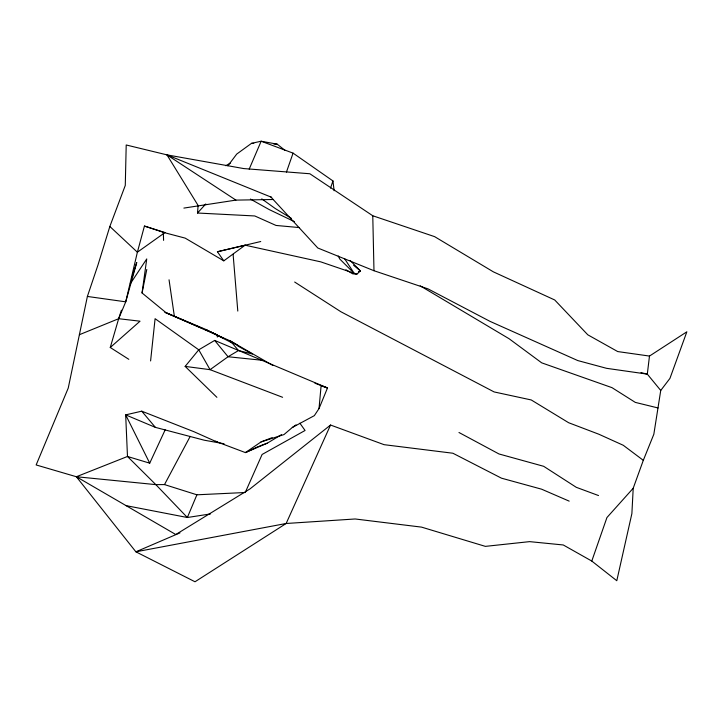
<?xml version="1.0" encoding="UTF-8"?>
<svg xmlns="http://www.w3.org/2000/svg" width="723" height="723" viewBox="0 0 723 723"><rect width="100%" height="100%" fill="white"/><g stroke="black" fill="none" stroke-linecap="round" stroke-linejoin="round"><path stroke-width="1.08" d="M633.212 488.242L631.884 513.583L616.791 580.723L591.785 561.057L563.271 544.97L529.588 541.635L485.368 546.371L421.536 527.121L355.165 518.978L286.154 523.488L135.879 551.803L76.367 476.737L36.15 464.952L68.233 388.097L87.384 296.448L98.003 264.916L109.842 226.471L125.278 185.422L126.209 144.98L166.959 154.867L243.741 168.576L309.842 173.755L372.77 215.761L434.631 236.647L493.375 271.857L554.722 299.973L587.799 334.812L617.713 351.568L649.48 356.068L686.85 331.803L669.941 378.391L660.741 390.456L653.836 434.243L643.307 460.325L633.212 488.242L606.94 517.541L591.785 561.057M299.566 227.591L276.041 225.449L254.767 215.96L197.515 213.023L198.12 205.486L166.959 154.867L271.703 197.352M319.024 408.567L321.093 385.838L327.501 387.953L319.024 408.567L314.333 415.644L292.318 427.492L283.976 434.577L261.057 441.916L245.422 452.598L215.309 441.238L194.035 431.739L141.744 411.179L125.675 414.875L127.483 456.475L155.834 484.627L187.356 517.505L210.529 513.926M150.592 360.949L155.093 318.689L198.753 349.815L210.068 369.67L282.612 397.298M649.48 356.068L647.311 374.125L660.741 390.456M272.923 365.495L230.411 340.976L166.073 312.707L142.051 292.978L146.742 258.933L130.303 283.759M142.051 292.978L146.787 269.453M109.842 226.471L137.379 252.2L164.989 232.553L144.437 226.064L137.379 252.2L125.73 301.834L118.662 318.707L110.258 347.492L128.811 359.313M132.047 277.28L136.746 262.485L125.73 301.834L87.384 296.448M79.376 334.713L118.662 318.707L121.419 310.194M330.538 188.107L332.942 180.931L293.068 153.131L261.148 141.229L251.541 143.326L236.71 154.089L227.908 165.811M286.444 172.083L293.068 153.131M299.891 423.208L305.061 430.483L262.106 454.46L245.242 492.508L196.9 494.803L187.356 517.505L126.082 505.639M249.191 169.119L261.148 141.229L277.162 144.148L285.106 150.456M569.191 501.138L541.581 489.182L501.491 478.183L452.878 453.231L384.067 444.672L330.547 425.034L286.154 523.488L195.002 581.771L135.879 551.803L179.946 532.896M330.547 425.034L249.995 488.902L175.788 534.532L76.367 476.737L127.483 456.475L149.715 463.172L165.187 429.814M76.367 476.737L155.834 484.627L164.501 484.582L190.203 436.385M216.891 397.316L185.151 366.398L198.753 349.815L214.677 340.425L327.501 387.953L314.966 383.244M197.515 213.023L205.784 203.958M345.928 269.769L352.634 273.8L356.846 274.198L360.434 270.953L350.158 260.47M110.258 347.492L140.036 321.193L118.662 318.707M144.437 226.064L164.455 232.67L185.169 238.12L223.796 260.849L245.106 245.187L320.732 261.853L356.846 274.198M292.318 427.492L296.005 424.88M258.346 446.516L245.422 452.598L267.338 443.145L281.482 434.64M237.822 346.046L252.49 354.044L238.509 350.538L228.052 356.746L210.068 369.67L185.151 366.398M225.802 165.73L230.556 162.937M261.057 441.916L272.182 437.623M259.34 446.145L267.338 443.145M358.481 271.667L360.434 270.953L353.601 265.26M223.796 260.849L217.415 251.749L245.106 245.187M217.415 251.749L260.741 241.527M183.877 208.088L235.915 200.108L273.556 199.503M251.541 143.326L253.773 143.398M273.818 144.04L277.162 144.148M262.259 360.28L228.052 356.746L214.677 340.425M224.076 443.759L204.229 440.199L155.373 427.365L125.675 414.875L149.715 463.172M215.309 441.238L217.515 441.699M640.985 372.634L647.311 374.125L606.57 368.323L577.776 360.569L489.995 321.355L427.935 288.839L373.981 270.727L317.804 247.998L270.809 196.936M658.047 407.962L635.318 402.395L611.992 387.655L541.69 362.838L509.091 338.735L420.199 285.829M164.501 484.582L196.9 494.803M598.517 495.553L576.294 487.32L543.678 466.308L498.969 453.963L458.978 432.499M166.073 312.707L205.811 329.462L232.933 343.371M164.844 312.345L202.883 328.667M204.943 329.543L208.025 330.872M210.086 331.749L217.28 334.839L217.316 337.072M294.388 221.636L269.146 209.543L250.429 199.069M205.811 329.462L222.964 337.984M231.035 341.997L237.09 345.007L230.411 340.976L238.509 350.538M291.369 218.337L275.264 208.531L261.771 198.879M294.668 282.033L340.931 311.776L494.116 391.929L531.242 399.955L568.649 422.729L598.888 434.243L623.253 445.269L643.307 460.325M166.959 154.867L235.915 200.108M141.744 411.179L155.373 427.365M344.618 258.753L354.333 273.529L339.747 258.997L338.21 255.978M169.046 279.801L174.324 316.023M332.942 180.931L334.134 190.745M233.104 254.297L237.795 311.071M163.326 232.734L163.588 240.379M372.77 215.761L373.981 270.727"/></g></svg>
